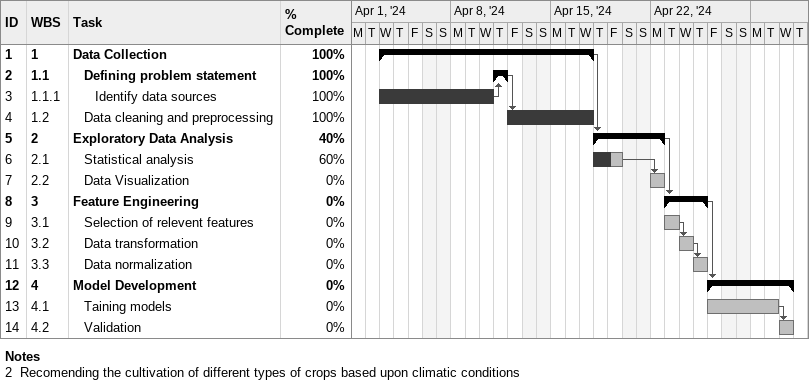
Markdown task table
| ID | WBS | Task | Start | Finish | Predecessors | % complete |
|---|---|---|---|---|---|---|
| 1 | 1 | **Data Collection** | 2024-04-03 | 2024-04-17 |  | 100 |
| 2 | 1.1 | **Defining problem statement** | 2024-04-11 | 2024-04-11 | 3 | 100 |
| 3 | 1.1.1 | Identify data sources | 2024-04-03 | 2024-04-10 |  | 100 |
| 4 | 1.2 | Data cleaning and preprocessing | 2024-04-12 | 2024-04-17 | 2 | 100 |
| 5 | 2 | **Exploratory Data Analysis** | 2024-04-18 | 2024-04-22 | 1 | 40 |
| 6 | 2.1 | Statistical analysis | 2024-04-18 | 2024-04-19 |  | 60 |
| 7 | 2.2 | Data Visualization | 2024-04-22 | 2024-04-22 | 6 | 0 |
| 8 | 3 | **Feature Engineering** | 2024-04-23 | 2024-04-25 | 5 | 0 |
| 9 | 3.1 | Selection of relevent features | 2024-04-23 | 2024-04-23 |  | 0 |
| 10 | 3.2 | Data transformation | 2024-04-24 | 2024-04-24 | 9 | 0 |
| 11 | 3.3 | Data normalization | 2024-04-25 | 2024-04-25 | 10 | 0 |
| 12 | 4 | **Model Development** | 2024-04-26 | 2024-05-01 | 8 | 0 |
| 13 | 4.1 | Taining models | 2024-04-26 | 2024-04-30 |  | 0 |
| 14 | 4.2 | Validation | 2024-05-01 | 2024-05-01 | 13 | 0 |

Notes
- 2: Recomending the cultivation of different types of crops based upon climatic conditions
